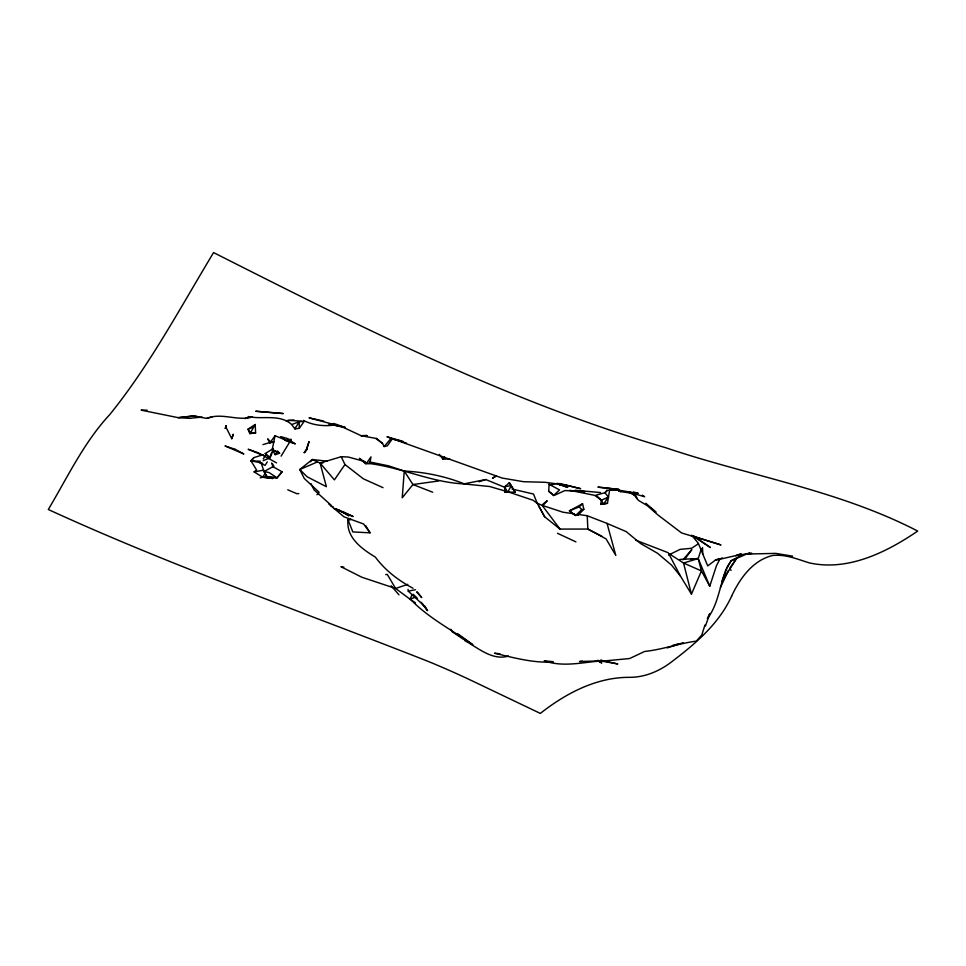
<?xml version="1.0" encoding="UTF-8"?>
<svg xmlns="http://www.w3.org/2000/svg" width="966" height="966" viewBox="0 0 966 966"><rect width="100%" height="100%" fill="white"/><g stroke="black" fill="none" stroke-linecap="round" stroke-linejoin="round"><path stroke-width="1.45" d="M548.748 491.32L549.099 484.268L559.555 489.943L553.53 495.498L548.748 491.32L552.057 493.686M295.113 427.334L294.944 428.928L299.291 428.324L304.169 421.369L299.182 421.78L291.708 424.545C279.5 413.605 262.595 419.836 248.117 416.539M609.691 489.653L607.457 503.298L600.683 504.361L601.407 500.171L608.495 497.092L604.933 492.732L595.95 495.147L601.407 500.171L603.509 504.143L608.495 497.092L606.201 498.963M295.113 443.78L285.864 440.75L281.046 436.813L287.047 438.371L295.113 443.78L275.044 435.738L272.219 449.601L275.153 454.648L279.609 453.235L277.423 450.989L275.153 454.648M369.773 463.499L371.016 456.882L366.428 463.426L365.486 463.62L359.376 458.307L366.428 463.426L369.773 463.499L365.486 463.62M272.823 449.987L271.12 455.735L269.538 457.908L265.227 453.573L273.245 448.55M704.926 625.062L701.823 634.952L696.317 641.122C678.675 643.489 662.253 649.599 644.588 651.47L629.687 658.522L607.034 660.696L579.54 661.517L582.389 661.203M701.413 548.712L698.201 558.553L701.461 570.918L709.756 586.229L716.41 565.859L719.827 559.157L722.23 557.877M225.875 426.972L225.404 428.349L226.382 425.656L225.404 428.349L226.382 425.656L225.875 426.972L231.78 438.709L233.374 434.229L231.671 438.661M306.415 449.383L309.048 441.607L306.729 449.359L304.23 452.668L306.753 449.54L304.23 452.668M705.47 625.956L709.781 613.615L707.426 618.421M269.538 457.908L271.663 452.559M691.439 594.138L701.461 570.918L683.53 563.033L668.569 553.349L680.45 576.098L691.439 594.138L683.53 563.033L698.201 558.553L709.756 586.229M726.166 568.95L721.94 581.254L737.227 557.491L743.542 554.713M343.848 567.151L340.913 566.692L361.803 577.221L395.613 588.475L410.055 599.198L411.878 595.225M720.419 587.533L728.461 570.532M707.571 618.361C720.6 601.057 719.453 578.393 731.214 560.727L736.02 558.143M281.094 456.145L291.334 439.325L287.24 439.578M275.044 435.738L269.864 442.959L267.667 438.83L270.963 442.283L273.933 441.921L269.864 442.959M263.271 458.898L265.481 455.384M267.292 461.905L265.046 465.395L259.987 462.931L262.692 463.257M726.77 567.622L731.214 560.727L749.556 552.793M262.8 477.289L272.847 478.472L262.74 477.107L264.974 473.678M316.981 462.11L299.762 469.524L307.128 476.793L326.387 486.695L320.096 463.064L341.215 456.713L344.959 464.537L334.393 479.873L320.096 463.064L312.32 459.514L299.762 469.524L304.29 478.508L318.961 492.105M737.227 557.491L729.849 568.08L731.057 570.435M398.958 440.484L392.196 439.047L387.342 445.833L384.142 446.546L382.512 443.394L376.402 438.274M684.906 559.036L691.825 549.594L682.926 559.845M444.614 456.93L442.899 459.2L439.385 454.394M253.792 457.691L250.955 460.842L261.122 462.895L264.056 471.517L267.196 477.264L277.025 477.82L282.084 471.806L272.943 466.699L271.603 462.955M310.448 461.772L312.32 459.514L327.136 461.205M266.362 476.359L277.025 477.82L282.084 471.806M606.684 490.716L604.933 492.732L607.167 490.752M542.832 505.641L547.203 500.75L542.578 504.457M262.559 477.168L254.118 471.867L256.57 469.983L250.955 460.842L254.239 457.486L263.295 454.672M578.006 515.252L583.85 509.311L582.57 503.721L569.397 510.857L574.746 515.144L578.006 515.252L575.833 515.18M316.969 494.737L318.865 492.805M583.85 509.311L581.786 509.589L575.627 515.542L569.397 510.857L579.153 506.909L582.57 503.721M509.348 482.795L504.614 486.767L504.844 492.201L515.18 492.141L509.348 482.795L515.18 492.141M735.851 555.824L736.841 555.039M718.97 558.577L715.106 560.328L707.728 565.895L698.273 543.242L691.596 535.152M384.142 446.546L390.771 438.757L392.196 439.047M698.007 544.027L691.547 548.277L680.064 549.376L668.557 555.052M496.005 476.045L492.479 478.182L495.981 476.141M267.196 477.264L264.056 471.517L273.849 466.204L272.472 463.765M263.126 460.697L268.476 458.5M410.055 599.198L415.621 597.085M147.086 410.164L141.096 410.139L178.275 417.686L192.995 416.02L206.772 418.387C221.866 412.228 237.564 421.514 252.488 416.926M245.231 418.556L250.653 416.696M407.773 584.333L395.613 588.475L387.306 574.444L385.712 574.601M667.192 647.908L683.276 642.668M478.919 481.756L485.789 479.547L504.832 487.347M262.921 444.638L269.635 442.597M555.462 483.616L550.004 485.234L549.099 484.268M206.772 418.387L212.134 416.95M672.686 645.36L677.987 643.972M508.466 656.023C492.358 661.058 477.615 647.546 464.477 640.434M260.228 477.892L262.619 477.276M741.007 554.049L738.229 554.713L741.248 554.122M715.106 560.328L738.265 555.039L751.741 553.337L745.221 554.086L775.722 553.385L792.675 556.175M350.779 519.165L348.026 519.768C345.9 537.494 361.996 549.05 375.339 557.08C385.192 570.387 398.487 580.53 413.025 588.27M370.364 463.656C402.218 467.834 431.742 482.445 463.958 483.881L485.789 479.547M408.063 589.308L408.256 591.144L415.489 589.719M254.118 471.867L263.597 470.176M600.683 504.361L607.457 503.298M438.612 480.983L412.941 484.534L402.23 497.792L404.259 471.07L388.574 465.841L369.41 461.905M255.604 432.877L249.916 433.625L248.081 429.17L255.193 424.509L255.604 432.877L249.687 432.43L248.081 429.17L251.957 427.721L255.193 424.509L249.916 433.625L249.687 432.43M193.973 415.899L178.275 417.686L190.471 418.375M690.811 559.386L698.201 558.553L679.895 559.435M337.303 424.593C325.928 426.634 313.841 425.813 303.481 420.415M190.87 418.157L202.232 417.095M285.851 420.705L294.026 419.969M262.74 477.107L267.147 476.745M298.784 493.59L296.888 493.711L287.771 489.822M320.096 463.064L322.994 462.907M571.389 490.813L584.998 491.706L564.941 490.535L555.583 494.821L553.53 495.498L553.168 494.483M449.685 458.874L442.899 459.2L442.513 457.087M350.718 519.648L348.026 519.768L352.807 531.928L370.05 532.821L365.595 525.528M504.844 492.201L509.275 492.177M538.545 505.677L544.607 516.738L559.978 529.078L587.835 529.066L606.08 538.907L615.813 555.462L607.046 523.415L587.256 515.735L578.682 514.492M606.527 490.233L619.435 490.293L638.224 493.348L633.587 492.044M552.926 662.024C533.003 663.111 513.719 657.725 494.532 653.209L500.074 653.837M250.955 460.842L260.446 461.205M575.06 490.257L600.55 492.551M341.215 456.713L348.255 457.015L365.136 461.639M288.291 420.379L301.815 421.116M192.995 416.02L197.016 416.286M552.975 661.674L544.22 660.829C563.939 667.699 583.464 661.903 603.412 660.829L600.466 660.333M464.405 483.978L489.677 486.514L506.269 491.368M574.396 513.864L562.961 512.209L542.143 505.363L537.205 503.214L533.51 494.037L512.004 489.025M328.923 424.376L340.757 426.248L329.744 423.929L343.184 427.322L361.163 435.702L375.593 438.347L382.512 443.394M667.965 552.624L635.652 540.163M597.556 660.394L617.817 663.956L601.13 660.273M569.686 490.305L594.597 495.341L601.407 500.171M264.056 471.517L269.152 472.579L277.025 477.82M260.784 454.503L248.141 449.25L258.139 452.74L276.542 462.871M323.646 421.067L309.035 417.843L345.466 427.588L333.729 423.47M403.015 441.353L386.98 436.801L502.115 478.049L523.572 481.708L545.138 482.3L565.943 485.149L580.711 488.699L560.22 483.616M279.609 453.235L272.219 449.601L277.121 451.955M509.034 492.165L533.015 500.243L537.362 503.383L544.607 516.738M394.816 439.421L406.517 443.128M558.626 483.592L562.816 484.944L558.795 483.447M465.346 484.292C445.93 476.419 425.173 472.06 404.259 471.07L412.941 484.534L432.696 492.225M333.56 508.333L353.133 516.556L342.58 511.449M607.046 523.415L626.149 531.578L640.651 543.568L657.52 553.252L671.503 565.074L680.45 576.098M383.031 487.673L363.349 478.81L344.959 464.537M556.875 483.29L567.67 487.419L556.887 483.604L560.558 485.004L557.986 483.628M557.491 533.292L575.893 541.866M628.468 492.177L634.928 495.268M618.747 490.342L621.126 491.525L618.663 490.257M601.83 536.178L587.835 529.066L587.256 515.735M618.204 490.33L620.595 491.561L633.527 493.541L644.636 496.741L642.281 495.172M618.264 490.293L620.595 491.561L618.131 490.148M330.698 505.701L333.318 507.138M335.926 508.587L349.004 515.82L338.885 509.867M597.978 660.865L601.782 662.99L597.93 660.792M310.919 483.58L314.107 489.907L331.29 505.411M629.53 491.923L634.686 495.063M463.402 639.25L452.173 631.764L450.76 629.264M410.767 599.669L415.452 602.82M693.117 535.683L710.384 547.505L693.105 536.094L720.95 544.933L681.549 532.93L658.112 515.095L647.123 505.532L638.514 500.436L632.513 492.914M457.461 633.539L472.797 644.72C451.967 629.929 428.892 618.24 410.828 599.729M281.046 436.813L285.61 440.339M328.754 503.926L343.932 516.798L363.614 523.995L370.05 532.821M265.227 453.573L270.202 457.86M650.613 507.5L655.962 512.197L645.856 503.31M408.256 591.144L423.398 605.151L427.491 610.536L424.46 605.694M413.207 594.283L417.312 598.268M579.153 506.909L581.786 509.589M416.66 591.977L421.731 597.604L417.276 591.977M391.158 585.758L398.958 594.839M421.14 602.229L423.398 605.151M422.166 603.569L427.491 610.536M542.143 505.363L559.978 529.078M291.708 424.545L294.944 428.928L299.182 421.78L299.291 428.324M635.773 495.63L637.306 498.903M702.523 547.468L702.777 553.965M731.673 595.998C719.187 623.613 695.58 643.622 671.95 661.601C660.007 670.839 645.554 677.178 630.279 677.335C596.867 676.949 565.955 693.226 540.344 713.415L471.287 680.438A2409.289 1462.947 -72.3 0 0 428.566 661.565C301.621 611.381 172.479 566.45 48.3 509.505C67.535 477.252 83.957 442.235 109.762 414.583C150.092 364.713 180.473 307.369 213.583 252.585C359.92 326.52 507.416 401.337 665.32 447.596L665.707 447.717C749.471 476.057 838.645 490.124 917.7 531.071C886.547 552.286 848.063 571.425 809.375 562.9C797.409 559.229 785.491 554.049 772.643 555.486C752.755 560.256 739.896 578.429 731.673 595.998M511.316 485.536L507.645 492.346L504.614 486.767L511.316 485.536M367.032 435.581L361.163 435.702L367.032 435.581M283.11 413.545L255.881 411.262L283.11 413.545M604.716 487.782L597.906 487.154L619.025 489.46L604.716 487.782M235.1 449.287L225.018 445.954L243.867 453.996L235.1 449.287"/></g></svg>
